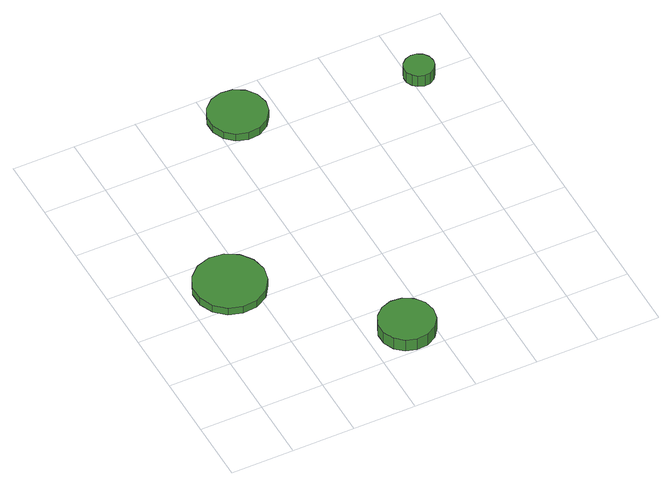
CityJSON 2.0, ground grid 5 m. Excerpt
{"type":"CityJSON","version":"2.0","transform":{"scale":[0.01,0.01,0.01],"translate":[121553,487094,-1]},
"CityObjects":{
"tree1":{"type":"SolitaryVegetationObject","attributes":{"function":"something"},"geometry":[{"type":"MultiSurface","lod":"1","boundaries":[[[0,1,2,3,4,5,6,7,8,9,10,11,12,13,14]],[[15,16,17,18,19,20,21,22,23,24,25,26,27,28,29]],[[0,29,28,1]],[[1,28,27,2]],[[2,27,26,3]],[[3,26,25,4]],[[4,25,24,5]],[[5,24,23,6]],[[6,23,22,7]],[[7,22,21,8]],[[8,21,20,9]],[[9,20,19,10]],[[10,19,18,11]],[[11,18,17,12]],[[12,17,16,13]],[[13,16,15,14]],[[14,15,29,0]]]}]},
"tree2":{"type":"SolitaryVegetationObject","attributes":{"function":"something"},"geometry":[{"type":"MultiSurface","lod":"1","boundaries":[[[30,31,32,33,34,35,36,37,38,39,40,41,42,43,44]],[[45,46,47,48,49,50,51,52,53,54,55,56,57,58,59]],[[30,59,58,31]],[[31,58,57,32]],[[32,57,56,33]],[[33,56,55,34]],[[34,55,54,35]],[[35,54,53,36]],[[36,53,52,37]],[[37,52,51,38]],[[38,51,50,39]],[[39,50,49,40]],[[40,49,48,41]],[[41,48,47,42]],[[42,47,46,43]],[[43,46,45,44]],[[44,45,59,30]]]}]},
"tree3":{"type":"SolitaryVegetationObject","attributes":{"function":"something"},"geometry":[{"type":"MultiSurface","lod":"1","boundaries":[[[60,61,62,63,64,65,66,67,68,69,70,71,72,73,74]],[[75,76,77,78,79,80,81,82,83,84,85,86,87,88,89]],[[60,89,88,61]],[[61,88,87,62]],[[62,87,86,63]],[[63,86,85,64]],[[64,85,84,65]],[[65,84,83,66]],[[66,83,82,67]],[[67,82,81,68]],[[68,81,80,69]],[[69,80,79,70]],[[70,79,78,71]],[[71,78,77,72]],[[72,77,76,73]],[[73,76,75,74]],[[74,75,89,60]]]}]},
"tree4":{"type":"SolitaryVegetationObject","attributes":{"function":"something"},"geometry":[{"type":"MultiSurface","lod":"1","boundaries":[[[90,91,92,93,94,95,96,97,98,99,100,101,102,103,104]],[[105,106,107,108,109,110,111,112,113,114,115,116,117,118,119]],[[90,119,118,91]],[[91,118,117,92]],[[92,117,116,93]],[[93,116,115,94]],[[94,115,114,95]],[[95,114,113,96]],[[96,113,112,97]],[[97,112,111,98]],[[98,111,110,99]],[[99,110,109,100]],[[100,109,108,101]],[[101,108,107,102]],[[102,107,106,103]],[[103,106,105,104]],[[104,105,119,90]]]}]}
},
"vertices":[
[632,1199,129],[607,1313,129],[539,1407,129],[438,1466,129],[321,1478,129],[210,1442,129],[124,1364,129],[76,1257,129],[76,1140,129],[124,1033,129],[210,955,129],[321,919,129],[438,931,129],[539,990,129],[607,1084,129],[607,1084,59],[539,990,59],[438,931,59],[321,919,59],[210,955,59],[124,1033,59],[76,1140,59],[76,1257,59],[124,1364,59],[210,1442,59],[321,1478,59],[438,1466,59],[539,1407,59],[607,1313,59],[632,1199,59],
[1523,224,172],[1504,313,172],[1451,386,172],[1372,432,172],[1282,441,172],[1195,413,172],[1128,353,172],[1091,269,172],[1091,179,172],[1128,96,172],[1195,35,172],[1282,7,172],[1372,16,172],[1451,62,172],[1504,135,172],[1504,135,59],[1451,62,59],[1372,16,59],[1282,7,59],[1195,35,59],[1128,96,59],[1091,179,59],[1091,269,59],[1128,353,59],[1195,413,59],[1282,441,59],[1372,432,59],[1451,386,59],[1504,313,59],[1523,224,59],
[1423,2717,129],[1403,2811,129],[1346,2889,129],[1263,2937,129],[1168,2947,129],[1077,2917,129],[1005,2853,129],[966,2765,129],[966,2669,129],[1005,2582,129],[1077,2517,129],[1168,2488,129],[1263,2498,129],[1346,2546,129],[1403,2623,129],[1403,2623,60],[1346,2546,60],[1263,2498,60],[1168,2488,60],[1077,2517,60],[1005,2582,60],[966,2669,60],[966,2765,60],[1005,2853,60],[1077,2917,60],[1168,2947,60],[1263,2937,60],[1346,2889,60],[1403,2811,60],[1423,2717,60],
[2690,2508,166],[2680,2555,166],[2651,2595,166],[2609,2619,166],[2561,2624,166],[2514,2609,166],[2478,2576,166],[2458,2532,166],[2458,2483,166],[2478,2439,166],[2514,2406,166],[2561,2391,166],[2609,2396,166],[2651,2420,166],[2680,2460,166],[2680,2460,60],[2651,2420,60],[2609,2396,60],[2561,2391,60],[2514,2406,60],[2478,2439,60],[2458,2483,60],[2458,2532,60],[2478,2576,60],[2514,2609,60],[2561,2624,60],[2609,2619,60],[2651,2595,60],[2680,2555,60],[2690,2508,60]
]}
